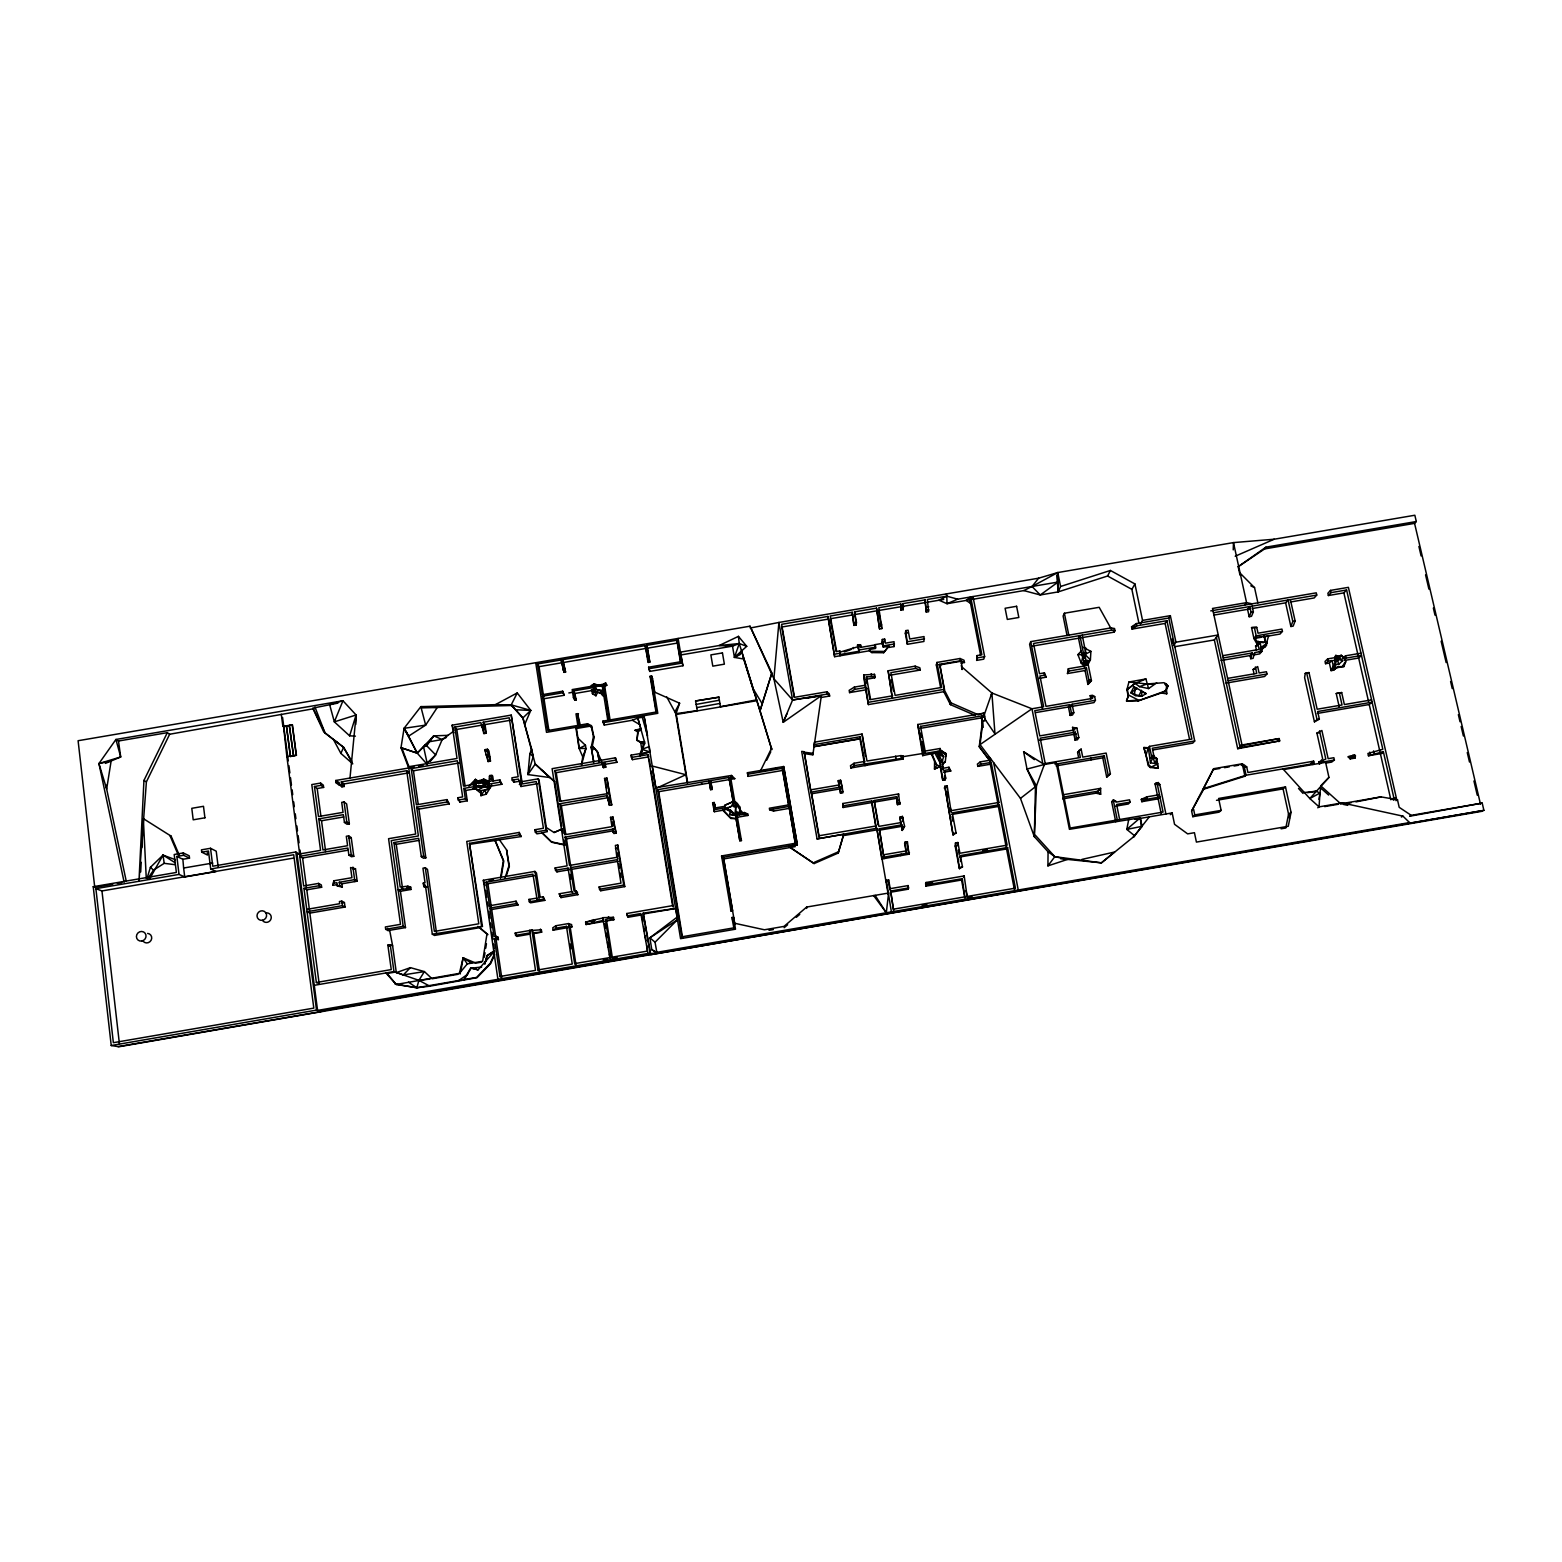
<?xml version="1.0" encoding="UTF-8"?>
<svg xmlns="http://www.w3.org/2000/svg" width="1562" height="1562" viewBox="0 0 1562 1562"><rect width="100%" height="100%" fill="white"/><g stroke="black" fill="none" stroke-linecap="round" stroke-linejoin="round"><path stroke-width="1.5" d="M814.075 744.625L814.075 746.734L859.901 738.885L860.154 736.737L814.075 744.625L814.446 742.184L862.068 734.042L866.988 761.045L900.903 755.598L902.895 755.891L903.129 759.015L850.88 767.977L850.47 765.692L854.043 763.252L864.645 761.436L860.154 736.737M814.114 863.571L788.771 846.506L814.114 863.571L838.228 853.047L843.714 834.342L817.063 838.911L801.677 751.381L804.137 751.693L810.893 791.524L804.137 751.693M1048.063 851.778L1054.799 856.679L1067.568 859.412L1047.926 865.875L1048.063 851.778L1034.317 836.646L1020.474 798.377L980.057 744.586L982.947 721.175L985.466 720.316L984.08 713.131L917.753 724.495L922.712 755.657L937.864 752.357L938.235 751.205L923.22 753.763L922.712 755.657M817.063 838.911L876.79 828.25L881.788 858.866M931.44 754.173L934.584 761.377L934.486 769.051L940.5 766.278L938.059 751.752L934.759 752.884L939.68 761.963L942.023 761.573L943.682 756.73L940.168 751.791L943.682 756.73L934.759 752.884M112.835 884.17L94.735 887.275L78.1 740.72L750.014 626.186L773.893 678.748L792.598 699.991L821.358 695.656L821.339 697.453L829.656 696.027L829.246 693.762L826.923 691.79L794.531 697.316L781.625 624.312L827.919 616.424L834.635 656.704L869.351 650.788L871.908 652.604L883.643 652.721L888.798 646.199L883.311 647.137L882.608 643.349L874.896 644.657L874.74 645.965M1084.184 662.347L1084.126 665.822L1081.334 663.342L1077.897 654.615L1081.138 651.159L1084.184 662.347L1081.334 663.342L1083.481 653.267L1079.889 635.558L1078.522 638.233L1082.095 655.845M1020.474 798.377L1036.446 785.94L1027.015 769.051L1044.353 764.501L1023.618 751.712L1027.015 769.051L1035.45 787.599L1034.317 836.646L1036.446 785.94L1044.353 764.501L1056.146 762.49L1069.423 829.324L1140.299 817.766L1142.056 826.337L1133.29 837.31L1149.32 816.848M834.635 656.704L827.919 616.424M1038.789 678.455L1046.247 677.166L1044.353 675.233L1044.412 672.871L1039.491 673.71L1033.497 643.485L1111.617 630.15L1114.917 630.814L1114.155 632.141L1032.365 646.121M1233.238 549.883L1233.472 542.6L1274.201 539.222L1414.84 515.245L1416.304 521.532L1414.567 523.368L1264.615 548.926L1238.178 566.713L1239.994 575.031M355.785 724.397L356.097 714.986L342.957 700.772L115.92 739.47L98.933 763.564L124.14 882.237M735.643 811.361L738.279 812.455L735.37 814.7L726.506 809.233L730.45 810.092L729.727 814.505L735.37 814.7L735.78 807.359L730.586 777.193L734.784 778.657L731.524 775.455L655.728 787.717M739.783 806.5L739.509 814.661C744.156 804.508 725.608 793.262 742.731 812.748M169.653 734.238L167.31 732.676L143.938 780.453L138.979 881.144L146.398 781.84L169.653 734.238L313.415 708.757L325.072 733.066L337.255 742.516M140.697 871.967L141.185 862.263M141.888 847.717L143.333 818.625L171.137 836.178L179.318 855.254M839.77 652.233L858.163 646.648L859.002 651.276L840.18 654.498L839.829 650.944L836.666 651.491L830.242 616.014L852.227 612.284L853.926 625.386L856.23 624.995L856.445 622.281L854.531 611.874L876.516 608.126L879.543 628.978L881.847 628.588L878.82 607.735L900.786 603.986L900.962 610.098L903.266 609.707L903.109 603.596L925.075 599.867L926.286 612.109L928.589 611.718L927.379 599.457L946.806 596.157L957.623 599.183L1058.099 582.04L1057.767 572.551L1233.472 542.6L1246.574 602.639L1244.66 605.08M840.102 655.786L839.829 650.944M1082.72 647.098L1090.901 651.374L1090.393 659.847L1087.64 665.119M1331.097 670.645L1333.265 665.9L1332.054 660.492L1329.379 663.049L1331.097 670.645L1333.401 670.254L1333.597 666.994M473.325 784.475L476.117 780.941L483.712 780.453L483.634 779.008L481.584 780.805L483.634 779.008L489.511 781.547M1304.368 792.52L1316.161 791.231L1319.929 793.086L1319.07 806.871L1317.762 807.788M883.702 856.132L879.308 828.719L901.879 824.834L902.192 830.418L904.574 826.259L902.387 816.379L899.829 817.59L901.02 824.092L900.024 816.789M480.94 786.428L487.481 787.697L488.301 782.093L486.348 783.148L486.465 782.093C477.933 780.18 464.168 783.851 487.305 782.894L481.33 781.722M838.247 780.629L839.321 786.643L838.247 780.629L840.59 780.219L842.211 786.799L842.855 792.832L840.512 793.242L839.868 787.209L840.512 793.242M853.926 625.386L852.227 612.284M856.23 624.995L854.531 611.874M853.223 648.777L853.321 647.469M838.228 853.047L843.714 834.342M878 824.814L874.173 800.525L896.686 796.659L897.447 804.664L899.79 804.254L898.599 793.945L842.797 803.512L843.07 807.495L871.557 802.614L871.83 800.935L843.207 805.836L843.07 807.495M980.545 654.986L969.846 599.808L970.666 596.957L970.549 603.401L966.156 600.433L970.666 596.957L981.873 654.771L977.09 655.571L976.68 660.394L983.748 659.184L984.626 656.626L972.97 596.567L972.15 599.418L1023.832 590.592L1040.253 594.966L1058.235 591.881L1060.578 586.492L1057.767 572.551L1038.632 578.194L778.911 622.457L773.893 678.748L783.226 722.327L821.358 695.656L812.884 754.7M858.28 645.34L858.046 647.957L857.518 645.067L859.822 644.676L860.408 646.902L860.603 644.95L858.28 645.34L858.885 652.565M495.388 704.657L517.237 692.923L530.768 710.398L522.899 717.915L531.646 749.116L529.85 753.704L527.917 774.576L549.961 777.564L535.239 764.072L522.899 717.915L511.243 704.872L495.388 704.657L420.842 706.649L404.07 728.322L401.004 747.69L408.717 767.996L335.791 780.473L336.103 782.777L338.72 784.846L338.407 782.562L335.791 780.473M1161.269 693.001L1166.716 693.84L1166.287 683.902L1163.924 682.692L1146.957 683.98L1128.936 682.008L1126.885 689.779L1128.174 696.008L1126.514 700.967L1137.897 700.947L1161.269 693.001L1165.642 690.873L1168.005 685.991L1166.287 683.902M491.757 785.198L488.847 789.2L480.745 790.587L473.384 788.341L480.745 790.587L480.94 795.663L486.309 794.14L491.757 785.198L487.481 787.697L483.771 784.495L482.365 786.135L478.714 785.432L474.926 787.307L473.969 784.3L463.484 786.096L454.835 727.072L480.862 722.62L483.966 733.593L486.29 733.203L485.021 724.612L483.205 722.23L509.232 717.778L518.154 776.744L511.887 777.817L512.238 780.121L513.898 782.211L520.126 781.137M349.986 778.052L356.097 714.986L334.346 721.859L329.602 704.521L342.957 700.772L334.346 721.859L349.615 735.819L355.414 736.151M867.008 683.805L866.168 679.294L874.74 677.83L874.486 674.335L863.708 674.96L864.938 685.562M942.218 764.638L945.283 761.709L946.221 753.685L939.777 749.662L940.578 753.919L940.129 748.491L925.134 751.068L924.606 752.982L922.517 741.813M865.309 687.592L865.582 685.171L854.336 687.104L849.162 690.345L849.572 692.61L865.719 689.857L865.992 687.456L854.746 689.369L849.572 692.61M866.168 679.294L866.441 676.834L874.896 676.6M869.351 650.788L869.507 649.48L875.599 648.445L875.345 644.891L861.033 647.332L860.603 644.95M1482.162 811.264L650.846 954.675L643.212 913.126L675.78 908.44L677.186 917.089L649.89 937.805L651.803 949.716L656.684 952.371L886.318 912.755L888.583 893.034L806.675 907.053L784.007 926.403L764.423 929.78L734.491 923.22L734.941 924.528L723.401 857.245L797.323 844.515L783.694 766.512L747.437 772.721L748.061 776.373L782.562 770.457L782.386 768.309L747.69 774.264L747.437 772.721M879.543 628.978L876.516 608.126M862.068 734.042L865.485 756.359M998.255 805.855L1014.382 889.539L1015.437 888.134L1007.588 847.463L960.357 855.605L962.485 866.91L959.419 868.687L955.163 846.057L955.514 842.914L957.877 842.523L959.908 853.262L1007.139 845.14L999.348 804.762L952.293 812.865L956.081 833.034L953.074 834.967L944.834 786.252L947.177 785.842L951.18 812.162L950.34 807.71M871.908 652.604L869.507 649.48M957.877 842.523L957.506 845.647L955.163 846.057M875.345 644.891L875.189 646.199L874.896 644.657M940.597 687.573L936.321 664.963L936.946 662.444L960.044 658.5L964.027 660.238L964.476 662.483L960.474 660.765L939.699 664.299L944.463 689.291L943.78 691.693L868.413 704.579L863.708 674.96M874.486 674.335L874.74 677.83M982.342 722.757L979.257 746.519L989.566 760.225L998.04 804.118L998.899 802.438L991.187 762.393L980.702 764.189L977.851 766.395L977.402 764.091L980.253 761.885L990.738 760.089L990.406 758.351L989.488 760.421L979.179 746.714L980.057 744.586L1031.974 708.777L1043.65 706.766L1030.725 641.631L1111.148 627.885L1114.448 628.568L1114.917 630.814M636.945 740.388L637.784 731.543L640.889 728.634L635.031 730.294L638.018 732.129L636.945 740.388L644.247 744.43L640.166 755.969M864.645 761.436L864.391 763.291L859.92 738.689L814.075 746.558M864.821 765.595L867.144 765.185M1086.644 665.236L1084.965 654.4L1085.844 647.937M882.608 643.349L882.432 644.657L882.315 639.444L884.639 639.053L885.4 643.173L894.069 641.689L894.069 646.57L888.602 647.488M883.311 647.137L882.315 639.444M884.639 639.053L884.268 641.689L881.964 642.099M1314.423 721.839L1317.02 719.574L1306.672 672.949L1305.227 673.417L1304.621 677.693L1314.423 721.839L1319.363 719.164L1317.664 711.53L1372.1 702.178L1369.23 704.521L1317.41 713.424M883.643 652.721L888.798 646.199M1318.992 799.373L1320.964 786.037L1340.782 803.825L1381.023 796.893L1397.482 799.724L1399.201 807.32L1411.228 815.344L1482.201 803.102L1483.9 810.366L119.005 1046.755L111.234 1045.525L93.232 886.708L176.369 872.455L174.202 854.512L183.301 852.95L189.236 855.82L189.51 858.143L182.871 859.276L176.857 856.445L179.025 874.408L184.726 876.946L216.083 871.557L210.694 868.98L208.468 851.017L201.752 852.169L201.459 849.845L210.538 848.283L216.22 851.192L218.172 866.754M937.786 758.253L938.235 751.205M888.134 670.781L892.351 698.155L888.134 670.781L915.156 666.154L919.862 667.775L920.291 670.039L890.477 675.135M470.416 844.222L521.2 836.549L519.58 834.752L469.459 843.343L482.443 926.383L478.753 927.027L486.973 934.017L482.638 961.255L467.311 963.891L459.384 973.38L396.182 984.47L385.931 972.95M484.298 957.272L485.001 952.742M485.723 948.212L486.446 943.702M900.962 610.098L900.786 603.986M500.484 878.254L503.354 860.701L494.822 840.044M501.285 876.438L503.784 861.111L495.252 840.473M903.266 609.707L903.109 603.596M460.77 971.603L463.133 957.818L475.922 963.129L481.662 962.133M905.316 633.313L905.784 630.618L908.108 630.228L909.748 639.014L924.06 636.574L923.923 641.474L907.385 644.286L905.316 633.313L907.62 632.903M1344.667 662.425L1343.945 666.525L1336.642 667.775L1333.401 670.254L1335.588 665.51L1334.378 660.101L1338.243 659.437L1337.736 657.153L1327.661 658.891L1325.025 661.448L1325.533 663.694L1329.379 663.049M1333.401 670.254L1337.794 666.701L1343.945 666.525L1345.936 660.804L1341.172 655.22L1334.963 657.992L1335.822 655.376L1338.302 656.626L1335.822 655.376M1259.245 651.823L1266.548 645.321L1266.626 641.923L1257.234 642.06L1254.735 637.569L1268.578 636.007L1266.138 644.364M907.385 644.286L905.784 630.618M871.83 800.935L876.067 827.469L871.557 802.614M888.583 893.034L888.192 894.401L876.79 828.25M1086.469 668.028L1085.063 670.528L1067.471 673.534L1068.779 671.055L1086.469 668.028L1088.831 679.607L1087.894 684.41L1091.447 680.642L1087.328 660.433L1085.004 660.824L1083.618 663.362L1084.614 668.263M1128.799 819.113L1126.788 829.402L1134.734 835.865L1101.425 862.849L1060.657 858.729M1213.674 768.699L1203.15 789.376L1244.934 776.216L1242.278 763.779L1213.674 768.699L1191.611 811.029L1192.802 816.692L1219.024 812.181L1221.133 810.385L1218.614 798.475L1285.506 786.955L1291.052 812.357L1288.259 826.278L1196.414 842.094L1194.442 832.702L1187.647 833.874L1174.546 824.306L1172.164 812.904L1134.813 819.347M926.286 612.109L925.075 599.867M1139.303 695.129L1141.471 690.287L1141.9 696.183L1136.082 694.914L1134.402 693.84L1135.301 689.389L1133.992 686.675L1130.849 692.786L1135.496 695.773L1141.9 696.183L1146.098 693.606L1133.992 686.675M1084.555 658.246L1085.551 653.346L1083.071 654.029L1083.247 657.739L1084.555 658.246L1085.551 653.346L1083.247 657.739M593.716 762.725L591.237 747.144L593.482 736.424L591.139 726.018L576.456 728.517L575.792 727.345L579.111 748.413L582.743 756.848L581.513 764.814L585.965 748.471L585.457 745.308L577.979 738.201L576.456 728.517M591.549 747.71L591.998 745.582L597.27 751.498L602.014 762.51M597.27 751.498L599.535 762.334L597.563 752.064L592.291 746.148L594.087 737.576L591.51 725.686L587.527 723.772L579.365 725.158L577.549 713.58L580.303 725.237M631.478 757.433L647.918 754.622L648.835 756.848L632.473 759.64L631.478 757.433L631.107 755.129L649.89 751.908L641.845 749.35L649.284 746.577L649.89 751.908L639.698 754.856L644.481 741.696L639.951 741.794L644.013 743.844L644.481 741.696M903.129 759.015L902.895 755.891M898.209 795.644L898.599 793.945M884.092 858.612L879.308 828.719M473.384 788.341L478.714 785.432L477.835 786.857L480.51 788.361L481.096 785.881L484.142 787.053L482.56 782.191L475.024 783.05L473.755 785.139L476.019 784.749L475.024 783.05L473.755 785.139L475.492 782.718L479.378 782.054M471.587 963.149L463.133 957.818L459.384 973.38L460.36 973.887M750.014 626.186L771.862 673.027L760.05 710.71L771.823 749.682L741.891 652.233L734.433 657.387L732.5 646.141L719.145 645.536L680.407 652.135L682.945 665.744L649.772 671.406L648.62 667.208L680.427 661.78L676.815 640.225L646.629 645.36L649.831 662.171L648.289 662.425L645.067 645.633L562.691 659.672L565.581 672.109L564.038 672.363L561.129 659.945L537.523 663.967L542.268 694.699L543.752 697.238L539.027 666.662L537.523 663.967M897.447 804.664L896.686 796.659M982.264 722.952L982.186 715.826L920.506 726.389L919.998 728.4L981.405 717.895L983.24 727.384M984.08 713.131L978.085 714.693L951.024 702.88L944.288 689.877L939.699 664.299M940.344 666.603L940.832 664.709M902.953 821.436L902.387 816.379M886.259 880.304L885.927 881.632L888.27 881.222L889.871 889.949L890.223 888.661L888.641 879.894L886.259 880.304L891.59 913.145M1148.343 747.729L1146 755.071L1148.168 765.614L1150.296 767.489L1158.086 768.211L1156.876 758.644L1152.346 755.344L1154.982 763.428L1150.452 762.881L1148.343 747.729L1143.814 747.515L1146 755.071M902.387 827.587L904.574 826.259L902.192 830.418L901.879 824.834M922.224 753.567L902.699 756.73M888.231 881.339L888.641 879.894M458.017 974.297L432.088 978.769L424.395 971.584L418.909 980.35L416.82 987.75L396.182 984.47L387.122 973.477L395.147 972.091L418.909 980.35L429.804 986.169L461.708 980.448M531.646 749.116L533.189 756.516L527.917 774.576L535.239 764.072L554.686 781.742L561.539 826.142M900.708 855.605L901.118 854.18M890.652 891.023L893.562 910.275L890.652 891.023L908.576 887.938L908.127 885.576L890.223 888.661M907.424 841.742L905.062 842.152L906.214 852.266L904.632 843.656L905.062 842.152L907.424 841.742L908.986 854.18L881.749 859.002M1164.998 691.732L1168.005 685.991L1164.861 684.371M147.043 878.391L150.401 867.32L163.034 855.097L175.471 859.725M951.024 702.88L950.477 704.657L975.371 715.494M939.543 664.924L961.45 661.175L962.114 669.532L961.294 665.236M349.615 735.819L356.097 714.986M491.522 776.548L491.952 775.201L489.609 775.611L489.511 779.184L491.874 778.774L491.522 776.548L489.179 776.939M939.543 750.404L940.129 748.491M505.092 877.922L508.939 865.797L506.596 850.099L509.368 866.207L506.166 876.282M939.68 761.963L942.394 760.44L943.233 769.949L942.55 766.415M945.283 761.709L942.472 763.916L942.394 760.44M976.68 660.394L977.09 655.571M943.663 772.253L950.789 771.023L949.403 769.558L944.268 770.437L945.732 778.13L945.108 779.926L942.765 780.317L940.051 760.85M908.127 885.576L908.108 889.208L890.301 892.292M981.99 716.372L983.474 717.036L991.89 692.981L962.7 667.638M908.108 889.208L908.576 887.938M947.177 785.842L946.552 787.599L944.209 787.99M934.584 761.377L936.77 765.126L934.486 769.051L940.5 766.278L936.77 765.126L932.455 755.227L933.217 753.157M605.568 682.789L604.377 685.952L606.837 685.21L605.568 682.789L602.912 685.23L604.767 686.811L610.098 720.062M1290.368 599.593L1295.113 620.993L1293.18 626.128L1290.876 626.518L1292.809 621.403L1288.045 599.984L1285.624 602.834L1252.255 608.536M582.743 756.848L585.965 748.471L579.111 748.413L577.979 738.201M981.327 718.09L982.186 715.826M991.187 694.797L991.89 692.981L1031.974 708.777L1042.869 763.955M1154.982 763.428L1156.876 758.644L1153.244 756.711L1150.413 757.687L1156.876 758.644L1153.225 757.179M925.934 886.142L926.461 884.853L962.27 878.684L961.548 880.011L925.934 886.142L926.032 882.491L964.184 875.931L967.288 897.545L972.013 896.744M750.229 628.022L778.911 622.457L792.598 699.991L783.226 722.327L786.994 713.619M1249.19 616.736L1251.045 612.284L1249.795 606.525L1247.569 609.336L1249.19 616.736L1251.494 616.326L1253.368 611.894L1252.119 606.134M1030.725 641.631L1029.612 644.266L1042.459 709.089M454.093 732.793L453.097 731.621L442.183 739.548L435.661 754.915L430.214 761.475M476.019 784.749L474.926 787.307L473.969 784.3L476.019 784.749L474.282 784.651M524.559 724.827L530.768 710.398L511.243 704.872L517.237 692.923M953.074 834.967L944.834 786.252M1256.453 650.026L1255.575 646.024L1260.163 642.997L1261.998 651.295L1254.637 652.565L1253.075 658.344L1250.752 658.734L1252.314 652.955L1223.261 657.934M473.052 784.788L475.414 779.399L478.577 781.332L476.43 781.293L475.414 779.399L468.873 786.155M395.01 983.982L416.82 987.75L476.547 977.441L490.292 963.207L494.236 954.304M494.139 950.848L487.09 955.593L484.845 963.891L487.09 955.593L494.588 951.141L478.05 969.865L470.689 967.932L463.797 979.979L477.015 977.695L490.741 963.481L494.685 954.577M989.898 761.944L990.738 760.089M1352.731 755.286L1350.173 758.898L1348.182 756.867L1354.293 755.012L1355.426 755.832L1348.182 756.867M352.368 763.506L340.867 753.392L343.601 747.319L323.744 731.895L312.732 708.133L337.958 703.095M991.187 762.393L990.347 764.248L977.851 766.395M1150.452 762.881L1153.244 756.711M149.347 879.367L163.034 855.097L174.983 862.654M1110.699 627.963L1099.179 607.306L1064.386 613.241L1063.117 616.014L1067.061 635.617M593.677 761.202L591.237 747.144L592.291 746.148M760.362 771.159L771.648 748.081M766.708 760.128L770.788 751.771M960.493 861.541L960.357 855.605M341.883 883.799L342.332 887.099L339.696 885.595L339.247 882.276L341.883 883.799L357.171 881.183L355.472 868.745L350.552 867.535L351.938 877.688L333.838 880.792L333.057 885.322L337.372 884.58M333.057 885.322L333.838 880.792M1056.693 575.109L1058.235 591.881L1107.595 576.007L1110.387 570.462L1134.93 583.934L1142.544 620.407L1140.358 623.941M959.419 868.687L955.514 842.914M1191.611 811.029L1204.165 788.419L1246.066 775.221L1314.189 763.506L1313.681 761.182L1247.921 772.507L1246.71 766.883L1243.489 764.404L1241.165 764.814L1244.367 767.293L1246.066 775.221L1244.934 776.216M1085.004 660.824L1086.02 665.744L1068.33 668.77L1067.471 673.534M999.348 804.762L998.469 806.441L951.629 814.485M963.461 877.258L964.184 875.931M654.283 691.966L679.607 703.212L675.292 711.179L687.339 783.031M1087.328 660.433L1086.508 661.937L1090.393 659.847L1084.965 654.4L1085.805 652.877L1082.212 635.168M1138.932 623.238L1131.884 589.362L1134.93 583.934M1073.484 732.07L1072.547 727.365L1074.832 729.864L1039.745 735.897L1034.766 710.651L1069.775 704.657L1068.447 706.981L1070.146 715.435L1072.469 715.045L1073.816 712.76L1072.098 704.267L1095.431 700.264L1094.689 696.574L1092.482 695.266L1090.178 695.656L1090.862 699.054M1114.448 628.568L1114.155 632.141M463.797 979.979L471.177 968.206L481.682 967.015M1070.771 706.59L1072.098 704.267M1070.146 715.435L1071.473 713.151L1069.775 704.657M1044.021 765.575L1045.212 763.545L1040.214 738.182L1075.3 732.168L1076.472 738.025L1075.105 740.173L1077.448 739.783L1078.815 737.615L1076.901 728.087L1072.547 727.365M1260.417 647.898L1266.899 643.251M474.379 785.823L475.024 783.05M1055.053 764.228L1056.146 762.49M1075.3 732.168L1073.934 734.355L1075.105 740.173M1095.431 700.264L1093.986 702.607L1035.957 712.545M1104.275 755.793L1057.396 763.838L1056.146 765.868L1102.772 757.863L1104.275 755.793L1108.219 775.162L1106.697 777.134L1102.772 757.863M1007.588 847.463L1006.67 848.947L959.654 857.03M426.992 762.529L423.556 746.753L425.508 744.508L435.661 754.915L426.426 763.681L427.48 764.775L417.269 753.177L401.004 747.69L417.269 753.177L423.556 746.753L426.172 746.089L433.748 735.858L448.294 735.331M1078.522 757.199L1077.585 752.474L1081.119 749.096L1082.72 757.101L1106.15 753.079L1110.406 773.971L1106.697 777.134M1081.119 749.096L1077.585 752.474M1189.443 738.885L1165.115 623.433L1166.931 620.68L1136.882 625.815L1132.04 629.076L1131.571 626.831L1136.414 623.57L1168.766 618.044L1170.348 615.662L1142.544 620.407M488.847 789.2L484.806 789.903L480.94 795.663L480.745 790.587M1148.578 688.588L1139.518 686.636L1135.047 683.434L1126.885 689.779L1135.047 683.434L1145.903 678.962L1148.578 688.588L1156.661 682.867M147.57 878.859L153.564 870.112L164.205 863.337L174.749 864.645M1128.174 696.008L1127.452 688.92M1136.472 689.076L1137.058 688.217L1130.849 692.786L1134.402 693.84M1173.55 645.594L1175.952 642.197L1218.204 634.973L1214.357 639.932L1174.819 646.688M1137.897 700.947L1165.642 690.873M1238.178 566.713L1265.923 547.169L1416.304 521.532M592.037 750.814L594.126 747.964L591.237 747.144M426.172 746.089L433.748 735.858L442.183 739.548L446.459 737.401M1264.615 548.926L1265.923 547.169M1047.926 865.875L1054.799 856.679L1101.425 862.849L1114.565 852.032L1081.88 859.412M1017.194 891.472L1018.268 890.086L993.666 762.686M1095.997 793.164L1100.624 788.322L1100.663 794.257L1095.997 793.164L1062.687 798.885L1063.995 797.01L1097.461 791.27L1100.663 794.257M592.447 693.743L591.529 689.701L597.641 692.278L595.923 695.793L592.447 693.743L594.575 690.99L601.175 693.606L602.815 695.793L604.553 695.5L600.98 693.177L604.143 693.645L605.295 700.03M1099.14 790.235L1100.624 788.322L1063.527 794.687M1038.632 578.194L1032.033 586.492L1023.832 590.592M1166.931 620.68L1191.904 739.08L1149.476 746.363L1147.738 748.491L1143.814 747.515L1148.792 764.892L1150.921 766.766L1158.086 768.211L1156.7 761.592M1115.932 801.169L1113.257 800.017L1117.299 819.952L1115.717 821.69L1111.695 801.872L1113.257 800.017L1116.127 802.126L1129.56 799.822L1130.048 802.146L1128.408 803.981L1115.014 806.285M1149.788 758.429L1153.888 755.949L1152.287 748.257L1194.715 740.974L1168.766 618.044M1152.756 757.277L1153.888 755.949M1253.935 638.526L1256.199 635.851L1282.441 631.36L1281.933 629.095L1258.035 633.196L1256.746 627.358L1251.553 627.592L1253.935 638.526L1257.879 645.633L1255.575 646.024M1150.296 767.489L1157.95 763.779M1263.443 636.886L1264.263 635.929L1265.786 642.88L1266.626 641.923M1260.163 642.997L1259.519 643.759L1258.054 641.123M1284.101 769.48L1325.611 762.334L1328.95 777.427L1309.815 798.533L1319.07 806.871L1342.148 802.907L1402.949 816.145L1409.568 822.588L1408.006 823.467L1483.9 810.366M1221.152 660.492L1250.069 655.552L1252.314 652.955M483.947 784.69L488.594 784.964L487.774 782.777L482.521 786.311L484.142 787.053L480.51 788.361M1342.578 665.881L1345.663 662.347M1261.998 651.295L1259.694 653.892L1254.208 654.829M1282.441 631.36L1280.039 634.055L1265.161 636.593M1210.745 610.879L1316.258 592.838L1316.746 595.083L1314.189 597.953L1290.31 602.034M1254.013 673.749L1253.095 669.473L1257.683 666.564L1259.089 672.988L1266.45 671.738L1266.958 674.003L1264.634 676.483L1226.014 683.102M1393.382 800.213L1396.428 798.358L1348.397 587.351L1330.512 590.397L1327.876 593.287L1328.383 595.532L1343.886 592.877L1346.6 589.987L1382.819 749.291L1367.921 753.47L1368.449 755.754L1382.721 753.294M1161.249 813.861L1155.06 783.909L1158.282 782.562L1159.785 784.475L1165.916 813.997M1194.715 740.974L1192.763 743.121L1152.873 749.975M1328.383 595.532L1331.019 592.642L1346.6 589.987M1158.282 782.562L1155.06 783.909M1334.163 663.948L1338.614 664.475L1342.695 660.648L1339.61 657.563L1335.979 661.897L1333.987 660.472L1338.243 659.437L1335.979 661.897L1334.378 660.101M1321.237 785.276L1328.95 777.427M404.07 728.322L408.58 736.151L425.665 725.119L420.842 706.649L437.282 707.469L425.665 725.119L404.07 728.322L417.269 753.177L433.748 735.858M738.279 812.455L735.526 815.344L729.727 814.505M403.289 974.922L410.415 967.639L424.395 971.584L403.289 974.922L393.975 971.564L314.274 985.31M746.734 646.317L739.256 643.544L719.145 645.536L738.435 636.359L746.734 646.317L734.433 657.387L743.824 659.047M731.641 805.484L733.496 803.629L731.797 806.129L726.35 808.647L731.797 806.129M643.212 913.126L650.183 953.835L656.899 952.664L655.044 942.218L677.478 919.725L677.186 917.089M1325.533 663.694L1328.169 661.156L1332.054 660.492M1214.357 639.932L1237.709 748.706L1242.259 746.187L1212.502 608.458L1246.574 602.639L1252.06 603.811M1170.309 814.7L1172.164 812.904M1237.709 748.706L1279.708 740.876L1279.219 738.572L1240.326 745.25L1240.814 747.554L1242.259 746.187M1335.842 656.02L1336.369 656.958L1337.521 655.845M1337.736 657.153L1336.193 658.637L1339.61 657.563L1337.267 657.602L1338.614 664.475M1338.243 659.437L1342.695 660.648M1203.15 789.376L1204.165 788.419M1360.971 653.189L1345.487 655.825L1342.754 658.403L1344.628 658.09L1341.387 656.099L1336.369 656.958M1345.038 660.355L1358.667 658.032L1361.478 655.454L1345.995 658.11L1344.433 659.574L1345.936 660.804M1336.642 667.775L1337.794 666.701M591.529 689.701L594.907 689.135L601.116 690.97L601.409 692.845L603.264 690.404L602.053 684.488L607.794 720.297L602.893 721.136L604.279 725.061L632.356 720.258L637.784 718.032L641.26 729.942L637.784 731.543M1241.165 764.814L1242.278 763.779M1241.829 745.621L1279.219 738.572M1192.802 816.692L1194.774 814.915L1221.133 810.385M1335.119 658.012L1336.955 656.411M784.183 927.691L787.638 924.743M796.308 917.324L799.764 914.375M1322.643 758.82L1316.922 733.086L1321.882 730.489L1328.149 758.702L1333.87 757.707L1334.397 760.03L1331.703 762.08L1326.138 763.037M1111.695 801.872L1113.784 800.154M1311.084 763.232L1313.681 761.182M1312.881 764.521L1314.189 763.506M1216.505 800.33L1283.066 788.888L1285.506 786.955M1334.397 760.03L1321.999 762.158L1319.363 764.208L1318.855 761.905L1325.806 759.093L1319.539 730.899M603.225 687.085L606.837 685.21M732.48 919.706L733.496 917.265L731.914 917.538L734.081 929.175L733.652 927.887L681.891 936.809L657.836 789.669L708.953 780.902L709.519 782.992M1291.052 812.357L1288.552 814.134L1285.799 827.997L1281.094 828.797M1368.449 755.754L1383.346 751.615L1393.87 797.909L1396.428 798.358M1383.346 751.615L1380.398 753.704L1390.863 799.783M457.529 981.385L467.741 974.219M850.88 767.977L854.453 765.556L903.324 758.175M904.632 843.656L906.78 842.191L908.986 854.18M1340.782 803.825L1342.148 802.907M571.946 926.93L568.841 925.934L571.946 926.93L571.575 924.567L568.47 923.572L555.877 925.739L552.772 927.808L553.124 930.171L567.826 927.633L566.459 926.344L556.248 928.101L553.124 930.171M677.478 919.725L649.89 937.805L655.044 942.218M1381.023 796.893L1355.933 801.892M1392.367 798.846L1393.87 797.909M1395.959 800.662L1397.482 799.724M1401.407 817.043L1402.949 816.145M1411.228 815.344L1409.666 816.243L1482.201 803.102M1108.219 775.162L1110.406 773.971M1057.767 572.551L1032.033 586.492L1040.253 594.966L1058.099 582.04L1058.235 591.881M1319.929 793.086L1309.815 798.533L1282.929 768.875M946.377 593.911L946.806 596.157L938.977 600.218L947.021 603.693L969.846 599.808M1084.965 654.4L1090.901 651.374M1260.475 648.933L1265.532 646.453L1262.135 647.41M740.212 654.576L734.433 657.387L739.256 643.544L738.435 636.359M579.111 748.413L585.457 745.308M1141.783 801.677L1147.289 799.178L1159.961 796.991L1158.145 798.865L1141.783 801.677L1141.295 799.373L1146.801 796.854L1159.473 794.687M554.08 832.526L562.261 828.934L554.08 832.526L546.309 827.509L539.007 779.887L538.265 778.833L521.317 781.742L511.223 715.103L452.16 725.178L457.022 758.449L408.541 766.747L418.382 835.963L391.242 840.61L403.211 926.286L405.495 927.594L400.419 891.297L398.115 889.793L408.151 888.544L411.021 889.461L410.708 887.138L407.819 886.201L400.165 887.04L393.936 842.543L418.714 838.306L421.31 856.601L423.478 858.26L425.84 857.85L418.889 809.096L416.703 807.163L447.298 801.931L449.309 803.883L418.889 809.096M733.222 801.579L724.846 805.25L733.222 801.579L729.005 777.466L710.515 780.629L712.213 789.435L710.651 789.708L709.773 785.823L711.335 785.549M1235.191 556.228L1274.201 539.222M814.134 862.419L838.325 851.837M1335.08 656.333L1336.681 655.649M957.623 599.183L947.021 603.693L946.806 596.157M592.135 920.311L602.991 918.007L603.362 920.369L585.984 924.509L585.613 922.146L592.135 920.311L592.506 922.673M605.431 919.627L606.603 920.955L613.866 919.706L613.495 917.343L605.431 919.627L611.347 957.291L612.48 958.424L617.185 957.604M604.767 686.811L603.615 684.234L594.771 685.698L593.306 687.846L599.378 685.601L602.834 686.226M105.396 763.388L120.704 756.965L118.478 741.013L115.92 739.47L120.704 756.965L98.933 763.564L106.665 789.025L111.136 760.987L98.933 763.564M1139.518 686.636L1146.957 683.98L1153.947 683.785M410.415 967.639L396.318 972.618L392.628 945.889L390.246 944.698L387.864 945.108L391.261 969.592L316.364 982.498L303.965 888.329L318.882 885.771L321.635 887.275L321.323 884.932L318.57 883.409L303.653 885.986L299.748 856.308L347.916 848.049L348.853 855.058L351.43 856.737L353.793 856.327L351.235 837.642L348.677 835.865L346.315 836.275L347.584 845.706L322.943 849.943L318.785 818.878L343.367 814.661L344.421 822.413L347.018 824.267L349.361 823.877L346.647 803.922L344.07 801.97L341.707 802.36L343.054 812.357L318.472 816.555L314.45 786.487L320.913 785.374L323.627 787.424L317.203 788.537L314.45 786.487M844.202 651.94L850.958 649.558M1060.578 586.492L1110.387 570.462M1307.531 673.027L1308.995 672.558L1317.157 709.226L1342.031 704.97L1339.337 692.942L1341.68 692.552L1344.374 704.56L1371.592 699.893M601.116 690.97L603.264 690.404L597.035 689.701L594.263 686.753L602.444 685.367M477.835 786.857L481.096 785.881M488.262 782.66L486.348 783.148L488.847 783.343L488.301 782.093M594.263 686.753L601.272 685.152M983.474 717.036L984.509 716.802L983.865 713.697M606.7 793.32L609.336 793.359L559.587 801.404L554.822 770.554L615.818 760.108L616.912 762.315L605.295 764.287L604.435 762.666L602.092 763.057L603.42 767.645L605.763 767.235L605.295 764.287M1339.317 707.293L1336.232 693.528L1341.68 692.552M1128.936 682.008L1145.903 678.962M487.735 750.795L485.06 750.775L488.125 761.553L490.468 761.143L488.965 751.049L487.5 749.213L485.157 749.623L485.391 751.185L487.735 750.795L487.5 749.213M336.103 782.777L338.974 782.289L339.325 784.807L341.941 786.857L344.265 786.467L343.933 783.968L341.336 781.898L406.706 770.71L408.932 772.839L343.933 783.968M892.761 695.793L870.62 699.581L866.441 676.834M868.706 702.256L944.463 689.291M1256.317 638.116L1261.061 637.296M1044.353 675.233L1039.941 675.975L1045.974 706.375L1092.639 698.37L1090.178 695.656M493.416 780.902L492.694 776.099L489.609 775.611M476.117 780.941L490.566 781.176M491.581 778.442L491.991 781.215L499.84 779.868L501.91 784.261L489.785 786.33L487.656 781.957L489.648 781.625L489.238 778.852L491.874 778.774M616.912 762.315L615.448 757.804L552.108 768.66L567.123 865.856L555.154 867.925L555.525 870.268L556.951 871.869L569.427 869.722L568.08 868.121L555.525 870.268M1222.773 655.669L1259.167 649.441L1257.859 643.388M463.816 788.4L474.301 786.604L476.176 788.654L465.749 790.45L463.816 788.4L465.339 798.826L467.272 800.818L459.97 802.067L457.686 797.772L462.645 796.913L457.354 760.753L411.216 768.641L416.371 804.84L446.947 799.607L449.309 803.883M488.008 784.261L500.191 782.191L501.91 784.261M512.238 780.121L518.506 779.048L520.947 786.506L537.777 783.636M554.822 770.554L556.228 772.682L604.67 764.15L605.763 767.235M1252.626 654.439L1254.95 654.048M602.854 766.571L605.197 766.161M519.326 784.456L536.254 781.547L543.4 828.27L534.965 829.715L535.317 832.058L536.859 833.854L542.19 832.937L551.737 842.25L565.034 845.12M318.785 818.878L321.518 820.753L343.757 816.946M458.017 800.095L465.339 798.826M344.421 822.413L346.784 822.002L349.361 823.877M606.993 793.847L604.553 778.442L606.896 778.052L611.757 804.938L609.414 805.328L607.052 795.644L559.938 803.727L564.741 834.733L611.992 826.63L610.508 817.356L612.87 816.946L616.248 833.112L613.905 833.522L612.968 831.98L612.519 829.227L614.881 828.836L616.248 833.112M1092.346 696.964L1094.689 696.574M1253.095 669.473L1255.399 669.083M176.857 856.445L183.574 855.293L189.51 858.143M1227.654 678.377L1256.766 673.398L1255.36 666.954M983.142 720.707L985.466 720.316M1228.162 680.661L1266.958 674.003M1333.265 665.9L1335.588 665.51M1071.473 713.151L1073.816 712.76M1305.227 673.417L1308.995 672.558M348.892 838.052L351.235 837.642M184.726 876.946L183.633 868.023L212.744 863.044M762.705 770.749L767.391 769.949M772.058 769.148L776.724 768.348M559.938 803.727L561.344 805.68L608.204 797.655L609.414 805.328M300.021 850.06L300.665 854.883L295.784 851.993L212.764 866.227L210.538 848.283M117.365 883.389L121.875 882.628M657.836 789.669L658.695 791.7L729.474 779.555M734.784 778.657L731.036 779.301L730.586 777.193M210.694 868.98L293.715 854.746L313.806 1008.115L113.362 1042.694L95.887 888.661L179.025 874.408M607.852 800.623L610.215 800.232L611.757 804.938M95.887 888.661L101.96 890.945L293.422 858.104M299.748 856.308L302.598 857.968L348.287 850.138M393.936 842.543L396.26 844.3L418.655 840.454M1074.558 728.497L1076.901 728.087M938.606 753.157L940.949 752.767L938.489 753.489L942.023 761.573M348.853 855.058L351.216 854.648L353.793 856.327M1039.042 740.349L1076.277 733.964M521.2 836.549L519.228 832.429L466.745 841.43L478.792 923.786L434.373 931.421L425.313 867.769L422.951 868.179L425.02 882.764L423.302 883.057L423.634 885.42L424.415 887.177L427.519 886.63M1076.472 738.025L1078.815 737.615M1336.232 693.528L1338.536 693.118M535.317 832.058L546.114 830.203L547.227 831.57L542.19 832.937M723.186 810.19L714.342 811.713L712.623 802.77L714.185 802.497L715.337 808.081M838.95 782.132L841.313 781.722M714.732 804.469L713.17 804.723L712.623 802.77M987.653 757.687L989.039 757.453M421.31 856.601L423.673 856.191L425.84 857.85M810.873 789.806L839.458 784.905M353.129 869.136L355.472 868.745M943.838 768.133L948.974 767.254L950.789 771.023M724.983 807.632L724.651 806.324L715.103 807.964L714.185 802.497M818.976 837.291L811.283 792.11L842.211 786.799M735.78 807.359L735.487 806.07L733.925 806.343L735.624 806.714L735.37 814.7L730.45 810.092M811.303 793.828L839.751 788.947M739.88 840.844L735.233 814.075L744.371 812.513L747.69 813.919L747.944 815.442L744.625 814.056L737.069 815.344L741.442 840.571L739.88 840.844L736.112 818.664L730.86 818.508L722.815 810.248L725.237 809.175L724.651 806.324M617.947 858.983L616.873 857.323L569.505 865.465L565.112 837.076L614.881 828.836M565.112 837.076L566.479 838.853L613.475 830.789L612.519 829.227M840.59 792.09L842.953 791.68M612.968 831.98L615.311 831.57M334.151 883.135L336.884 882.667L337.333 886.005L342.332 887.099M339.247 882.276L354.633 879.621L357.171 881.183M943.389 778.54L945.732 778.13M782.386 768.309L788.771 804.879L769.363 808.218L769.636 809.76L789.044 806.422L795.566 844.983L789.044 806.422M743.668 814.603L747.69 813.919M303.965 888.329L306.796 889.832L321.635 887.275M1045.212 763.545L1080.377 757.511L1078.951 750.385M337.333 886.005L339.696 885.595M747.944 815.442L737.479 817.238L737.069 815.344M769.636 809.76L773.561 811.049L789.181 808.374M1317.02 719.574L1319.363 719.164M616.873 857.323L615.389 845.393L617.751 845.003L624.78 886.611L600.726 890.75L599.535 889.247L599.164 886.904L620.973 883.155L617.244 859.666L570.442 867.711L574.074 891.219L576.222 890.848L577.901 894.675L561.012 897.584L559.235 893.776L571.712 891.629L573.059 893.113M873.88 802.204L896.295 798.358M615.467 848.478L617.83 848.068L617.751 845.003M897.857 802.985L900.2 802.595M406.589 887.841L410.708 887.138M423.634 885.42L425.352 885.127L432.323 934.193L434.451 935.443L479.671 927.672L487.891 934.642L486.973 934.017M1316.922 733.086L1319.246 732.695M345.026 907.053L342.41 905.648L307.05 911.72L309.862 913.106L345.026 907.053L344.421 902.563L341.805 901.137L339.423 901.547L339.715 903.695L306.738 909.377M400.419 891.297L411.021 889.461M1240.814 747.554L1279.708 740.876M342.058 902.973L344.421 902.563M499.684 980.311L497.927 979.315L483.341 880.265L534.926 871.401L536.469 872.982L540.022 896.393M488.906 880.246L493.533 879.445M486.055 882.198L487.891 883.741L491.347 907.171L489.531 905.765L486.055 882.198L532.915 874.154L537.23 900.415L529.323 901.782L528.971 899.419L536.879 898.072L537.23 900.415M739.47 839.087L741.052 838.814L741.442 840.571M487.891 883.741L534.477 875.735M570.442 867.711L571.79 869.312L618.318 861.326M899.829 817.59L902.172 817.18M900.649 818.215L903.012 817.805M951.844 810.541L998.899 802.438M876.38 825.907L819.015 835.768L811.283 792.11M901.45 822.51L878.898 826.376L874.173 800.525M1212.639 769.715L1219.766 768.484M1224.53 767.664L1229.274 766.844M1234.039 766.024L1238.783 765.224M723.401 857.245L732.617 910.783L731.036 911.056L721.566 855.937L795.488 843.246M843.578 835.592L876.458 829.949M878.996 830.262L901.45 826.415M1244.367 767.293L1246.71 766.883M788.771 846.506L797.323 844.515M723.889 858.905L795.273 846.624M1155.939 782.952L1157.442 784.866L1159.785 784.475M1318.855 761.905L1323.151 761.163M489.531 905.765L516.065 901.196L518.057 904.964L491.679 909.514L489.882 908.108L516.417 903.558L518.057 904.964M1350.173 758.898L1354.996 758.078L1355.23 755.442M575.421 892.703L577.53 892.332M536.84 900.044L543.654 899.243L544.826 900.376L530.494 902.836L529.323 901.782M559.606 896.119L576.593 893.21L577.901 894.675M599.535 889.247L623.726 885.088L624.78 886.611M406.706 770.71L415.687 834.049L388.567 838.696L400.497 924.333L385.365 926.949L385.697 929.312L403.211 926.286M1141.295 799.373L1145.981 798.572M1130.048 802.146L1116.596 804.469L1119.661 819.542M385.697 929.312L388.079 930.581L405.495 927.594M953.738 833.425L956.081 833.034M884.053 854.707L906.663 850.821M432.323 934.193L482.443 926.383M882.12 857.46L909.455 852.754M392.628 945.889L389.66 930.308M1307.453 792.715L1316.161 791.231M982.713 850.665L987.418 849.845M496.169 939.973L501.714 977.519L499.957 976.504L494.393 938.742L498.415 939.582L498.063 937.239L494.041 936.38L489.882 908.108M499.957 976.504L535.512 970.373L529.479 930.269L531.861 929.859L533.794 933.49L539.456 971.017L537.914 969.963L531.861 929.859M609.375 954.148L610.117 958.834L602.678 917.675L613.495 917.343M642.919 921.912L641.787 914.902L628.178 917.245L626.752 913.516L672.558 905.648L673.339 907.053L651.159 771.14M515.245 933.002L529.752 930.503L530.123 932.865L515.597 935.365L515.245 933.002L516.963 936.399L529.362 934.252M532.525 930.405L541.331 929.78L541.682 932.143L533.716 933.51M495.837 937.61L498.063 937.239M585.613 922.146L594.907 920.545M494.393 938.742L498.415 939.582M627.143 915.898L640.83 913.536L647.781 952.332M532.876 932.768L541.682 932.143M643.778 913.946L675.78 908.44M585.984 924.509L604.221 921.365M960.122 867.3L962.485 866.91M1324.674 806.597L1338.478 804.215M732.168 909.396L730.586 909.67L731.036 911.056M1346.483 803.512L1351.208 802.712M925.505 883.799L932.612 882.569M733.945 918.612L731.914 917.538M537.914 969.963L572.258 964.047L566.459 926.344M568.47 923.572L574.64 963.637L608.965 957.721M611.347 957.291L646.863 951.18M769.031 930.308L773.346 929.566M893.952 909.084L1015.437 888.134M603.283 960.005L607.833 959.224M922.107 905.335L926.871 904.515M111.234 1045.525L316.539 1010.106L321.284 1011.512L117.97 1046.599M649.636 953.152L317.574 1010.419L297.092 854.375L320.561 850.353L311.775 784.573L320.6 783.07L323.314 785.139L323.627 787.424M1409.568 822.588L886.318 912.755L873.588 895.514M320.366 1011.239L650.534 954.284M539.027 666.662L645.985 648.425L645.067 645.633M646.629 645.36L647.527 648.171L677.557 643.036L680.759 662.112M827.84 619.177L781.781 627.026L794.218 697.335M852.012 615.038L830.144 618.767L836.119 651.705M854.316 614.647L876.184 610.918M900.337 606.817L878.488 610.527L881.847 628.588M902.641 606.407L924.489 602.698M926.793 602.307L943.741 599.418M901.411 607.306L903.734 606.915M118.478 741.013L167.31 732.676M926.461 607.208L928.785 606.817M562.671 669.707L564.214 669.434M854.121 622.672L856.445 622.281M926.657 610.293L928.98 609.902M647.39 659.711L648.933 659.437M681.13 654.908L732.5 646.141L739.256 643.544L760.05 710.71L771.862 673.027M281.277 714.225L282.878 726.31L292.426 724.924L296.429 755.266L290.454 756.516L286.451 726.174L290.454 756.516M289.321 725.451L293.558 755.988L289.321 725.451L292.426 724.924M879.582 624.722L881.905 624.312M282.878 726.31L289.556 725.647M879.406 626.069L881.729 625.679M648.874 668.731L682.243 663.03L682.945 665.744M542.268 694.699L562.691 691.205L564.312 695.266L543.986 698.741L542.502 696.203L562.945 692.727L564.312 695.266M594.673 687.612L593.872 685.894L572.18 689.584L573.43 697.628L574.757 700.147L576.3 699.874L573.976 690.834L594.107 687.397L595.298 689.974M603.615 684.234L609.356 720.043L656.001 712.057L650.104 676.287L651.666 676.034L652.545 678.669L654.79 692.259M597.016 686.245L600.726 685.601L593.736 684.078L591.197 685.523L594.771 685.698L593.736 684.078L600.726 685.601M568.841 692.942L573.488 692.161L574.757 700.147M650.104 676.287L651.003 678.923L652.545 678.669M575.285 693.411L591.939 690.56L594.575 690.99L595.923 695.793M573.43 697.628L574.992 697.355L576.3 699.874M834.752 654.146L840.258 653.209M859.139 649.987L875.755 647.137M883.506 645.828L894.479 643.954M907.854 641.67L924.489 638.819M299.943 856.054L286.881 756.672L296.429 755.266M454.835 727.072L456.787 729.434L482.678 725.022M485.021 724.612L510.891 720.199M481.506 726.935L483.849 726.545L486.29 733.203M482.853 728.693L485.196 728.302M542.502 696.203L547.813 730.547L577.803 725.432L575.987 713.834L578.467 713.697M428.906 741.813L442.183 739.548M483.498 733.008L485.841 732.598M695.578 700.967L718.852 697.199L695.578 700.967L697.277 710.651L676.053 713.639L679.607 703.212M1213.537 612.734L1316.746 595.083M1131.571 626.831L1135.496 626.167M546.817 727.267L548.36 726.994M1132.04 629.076L1165.115 623.433M1213.889 615.096L1249.873 608.946M920.291 670.039L915.586 668.438L890.867 672.656L895.104 695.383L941.691 687.417L936.946 662.444M936.321 664.963L938.625 664.572M977.519 657.836L984.626 656.626M591.139 726.018L591.764 727.189L587.761 725.295L546.505 732.344L535.727 662.718M603.127 722.659L657.797 713.326L651.666 676.034M1251.045 612.284L1253.368 611.894M696.769 707.625L719.926 703.447M644.969 743.688L637.784 718.032L644.442 716.899M960.884 663.089L964.476 662.483M756.516 699.893L720.472 706.688L718.813 696.984M666.759 696.964L676.307 714.459L756.613 700.733M792.598 699.991L827.333 694.055L829.656 696.027M806.988 698.116L821.358 695.656M485.626 754.583L488.867 755.286L490.468 761.143M414.125 767.059L409.654 767.821L408.541 766.747M418.577 766.298L423.029 765.536M1083.481 653.267L1085.805 652.877M486.524 755.696L488.867 755.286M489.765 756.398L487.422 756.809L488.125 761.553M411.216 768.641L413.442 770.788L459.326 762.939M1251.553 627.592L1256.746 627.358M1292.809 621.403L1295.113 620.993M339.325 784.807L341.668 784.397L344.265 786.467M635.031 730.294L641.025 729.356M418.909 980.35L429.882 979.042M429.804 986.169L416.82 987.75L408.443 982.166M538.851 897.271L543.283 896.881L544.826 900.376M479.612 780.356L485.04 780.121M421.935 707.879L511.672 705.497L523.309 718.52M872.065 651.315L883.819 651.413M722.64 809.624L730.704 817.883L736.112 818.664M515.499 709.773L530.768 710.398M1077.897 654.615L1082.661 654.81M487.774 782.777L482.56 782.191M1257.234 642.06L1263.658 642.665M804.157 752.201L812.884 753.314L812.884 754.876L804.176 753.587M597.641 692.278L603.947 693.216M943.995 753.314L946.221 753.685L946.103 755.774L941.183 750.404M541.819 832.487L551.366 841.82L564.702 844.691L563.999 840.18M1343.105 804.332L1347.772 805.348M613.866 919.706L610 918.846L608.438 916.679M939.719 753.138L941.495 753.548L940.714 752.474M478.05 969.865L470.689 967.932M475.492 782.718L476.82 783.148L476.664 782.113M316.364 982.498L319.136 983.494L309.862 913.106M93.232 886.708L94.735 887.275M1088.831 679.607L1091.447 680.642L1087.894 684.41L1085.063 670.528M183.633 868.023L182.871 859.276M1142.252 691.79L1146.098 693.606M1250.791 585.828L1254.559 587.663L1257.918 602.971M201.752 852.169L207.512 855.058L207.238 852.735M387.864 945.108L390.246 946.299M171.137 836.178L169.965 835.592L178.146 854.687M941.183 751.302L946.123 753.938M1107.595 576.007L1131.884 589.362M143.938 780.453L146.398 781.84M1348.865 756.34L1351.56 757.863L1355.445 756.398L1353.981 757.453L1354.996 758.078L1354.293 755.012L1355.426 755.832M651.803 949.716L656.899 952.664M632.356 720.258L639.756 724.592M636.71 739.802L644.013 743.844M1344.628 658.09L1341.172 655.22M477.816 926.383L479.671 927.672M485.587 781.683L487.305 782.894M1023.618 751.712L1034.376 759.64M425.313 867.769L427.48 869.37L436.481 932.69M515.597 935.365L516.963 936.399M351.704 761.045L343.601 747.319L333.448 739.548L340.867 753.392M286.881 756.672L283.601 726.916M476.625 789.825L481.155 793.457M574.64 963.637L575.968 964.711L570.208 927.223M529.85 753.704L533.189 756.516M483.341 880.265L484.962 885.713M325.072 733.066L314.958 707.02M150.401 867.32L153.564 870.112M541.253 769.812L554.686 781.742M1321.452 788.615L1328.637 795.058M528.971 899.419L530.143 900.493M730.606 810.737L735.526 815.344L735.233 814.075M1240.15 573.195L1254.559 587.663M457.686 797.772L459.97 802.067M559.235 893.776L561.012 897.584M1035.313 835.201L1054.799 856.679M1298.51 788.419L1303.079 793.476M555.154 867.925L556.951 871.869M487.656 781.957L488.847 783.343M534.965 829.715L536.508 831.531M452.16 725.178L453.781 730.645M545.568 826.591L547.227 831.57M485.157 749.623L486.622 751.459M599.164 886.904L600.726 890.75M626.752 913.516L628.178 917.245M499.41 839.77L507.025 850.529M463.133 957.818L467.311 963.891M984.743 718.91L994.974 733.906L991.89 692.981M511.223 715.103L522.138 782.777M511.243 704.872L512.492 706.727M875.11 895.338L886.318 912.755M931.538 753.802L932.455 755.227M753.938 690.053L761.846 703.193M681.891 936.809L682.633 938.04L658.695 791.7M610.508 817.356L611.64 819.23M475.414 779.399L476.722 781.644M607.052 795.644L608.204 797.655M343.601 747.319L352.739 763.877M604.553 778.442L605.392 780.004M602.092 763.057L603.42 767.645M593.482 736.424L594.087 737.576M943.78 691.693L950.477 704.657L949.286 700.186M406.042 731.153L417.269 753.177M561.129 659.945L564.038 672.363M562.691 659.672L565.581 672.109M602.893 721.136L604.279 725.061M631.107 755.129L632.473 759.64M423.302 883.057L424.415 887.177M1044.412 672.871L1046.247 677.166M637.784 718.032L638.272 719.242M402.137 748.823L408.99 766.825M484.806 789.903L486.309 794.14M648.62 667.208L649.772 671.406M743.219 657.582L753.782 691.634M721.566 855.937L722.074 857.616M714.342 811.713L713.795 809.78L724.905 807.886L725.393 809.819M710.515 780.629L712.213 789.435M857.518 645.067L858.104 647.293M676.815 640.225L677.557 643.036M696.203 704.403L719.36 700.225M726.271 808.355L726.584 809.565M1414.567 523.368L1480.464 804.039M1418.901 546.446L1421.108 555.935M1425.559 574.875L1428.898 589.089M1433.35 608.048L1435.009 615.155M1441.14 641.221L1446.139 662.542M1450.59 681.481L1452.25 688.588M1458.361 714.654L1460.04 721.761M1461.153 726.506L1463.379 735.975M1467.265 752.552L1469.491 762.041M1473.942 780.98L1477.262 795.195M1343.886 592.877L1368.702 702.236M1369.23 704.521L1379.871 751.4M1373.545 750.892L1374.072 753.196M1369.757 752.123L1370.284 754.426M1345.487 655.825L1345.995 658.11M1330.512 590.397L1331.019 592.642M1327.661 658.891L1328.169 661.156M1321.491 759.835L1321.999 762.158M1285.624 602.834L1290.876 626.518M1254.442 627.768L1256.199 635.851M1278.36 739.353L1278.848 741.638M1283.066 788.888L1289.49 818.429M1250.069 655.552L1250.752 658.734M1216.408 637.276L1239.916 746.577M105.728 784.651L126.19 880.89M1170.348 615.662L1175.952 642.197M1172.164 638.995L1173.101 643.388M1193.583 809.233L1194.774 814.915M1165.896 689.994L1166.716 693.84M1136.414 623.57L1136.882 625.815M1149.476 746.363L1151.545 756.359M1157.442 784.866L1163.065 812.064L1070.165 828.055L1057.396 763.838M1146.801 796.854L1147.289 799.178M1111.148 627.885L1111.617 630.15M1064.386 613.241L1068.798 635.129M1090.667 757.57L1091.116 759.854M1068.33 668.77L1068.779 671.055M980.253 761.885L980.702 764.189M960.044 658.5L960.474 660.765M948.974 767.254L949.403 769.558M944.385 776.08L945.108 779.926M947.392 792.071L948.232 796.542M952.039 816.711L952.879 821.182M958.365 850.177L959.205 854.707M966.019 890.789L966.878 895.299M962.27 878.684L964.925 897.955L961.548 880.011M940.265 767.02L942.765 780.317M915.156 666.154L915.586 668.438M920.506 726.389L925.134 751.068M920.838 732.871L921.678 737.342M917.753 724.495L923.22 753.763M893.64 644.325L894.069 646.57M891.316 679.665L893.405 690.97M926.032 882.491L926.461 884.853M900.903 755.598L901.333 757.902M895.67 756.125L896.08 758.429M898.99 799.959L899.79 804.254M871.147 673.691L871.576 675.955M859.822 644.676L860.35 647.547M867.828 688.334L869.917 699.659M865.719 689.857L868.413 704.579M854.336 687.104L854.746 689.369M854.043 763.252L854.453 765.556M826.923 691.79L827.333 694.055M840.59 780.219L842.465 790.723M842.797 803.512L843.207 805.836M797.342 845.042L783.694 766.512M782.562 770.457L788.517 804.567M773.288 809.506L773.561 811.049M741.54 650.202L742.145 653.638M747.788 774.85L748.061 776.373M744.371 812.513L744.625 814.056M731.524 775.455L731.777 776.997M729.005 777.466L734.062 806.988M727.443 807.437L727.755 809.311M733.496 917.265L735.507 929.195L680.563 938.664L643.974 715.689L642.294 717.27L647.547 735.917L644.637 718.618M708.953 780.902L710.651 789.708M678.123 638.448L682.243 663.03M701.475 782.796L701.748 784.319M676.307 714.459L687.651 782.738M647.527 648.171L649.831 662.171M646.375 650.768L648.289 662.425M651.003 678.923L656.47 712.135M669.317 866.441L670.469 873.548M649.226 759.23L650.378 766.376M647.918 754.622L672.558 905.648M640.713 742.692L642.08 751.107M643.661 926.598L644.423 931.284M645.165 935.95L645.907 940.636M646.668 945.322L647.41 949.989M615.448 757.804L615.818 760.108M606.017 704.56L606.739 709.109M607.462 713.639L608.555 720.433M593.872 685.894L594.107 687.397M604.435 762.666L604.67 764.15M606.896 778.052L609.336 793.359M609.043 792.832L610.215 800.232M612.87 816.946L614.725 828.563M617.83 848.068L623.726 885.088M605.744 782.191L606.778 788.771M611.992 821.553L612.734 826.161M616.951 852.637L617.615 856.874M618.689 863.649L619.45 868.335M620.192 873.002L620.934 877.668M587.527 723.772L587.761 725.295M573.976 690.834L574.992 697.355M578.018 720.883L578.741 725.49M606.603 920.955L612.48 958.424M604.592 923.708L605.334 928.394M606.056 933.08L606.798 937.766M607.54 942.433L608.262 947.119M562.691 691.205L562.945 692.727M593.833 919.588L594.185 921.951M576.222 890.848L576.593 893.21M571.79 869.312L575.05 890.36M556.228 772.682L560.621 801.013M561.344 805.68L565.756 834.167M566.479 838.853L570.852 867.086M543.986 698.741L548.965 730.938M570.169 874.408L570.891 879.074M562.261 828.934L562.945 833.425M568.08 868.121L571.712 891.629M570.364 944.034L571.067 948.72M538.265 778.833L546.114 830.203M555.877 925.739L556.248 928.101M543.283 896.881L543.654 899.243M534.926 871.401L539.202 899.634M520.4 782.933L520.947 786.506M540.432 929.039L540.803 931.401M513.547 779.907L513.898 782.211M519.228 832.429L519.58 834.752M499.84 779.868L500.191 782.191M516.065 901.196L516.417 903.558M483.205 722.23L483.849 726.545M487.403 750.385L487.969 754.173M483.009 727.17L483.966 733.593M473.969 784.3L474.301 786.604M496.286 935.989L496.638 938.371M491.679 909.514L495.486 935.267M485.645 890.379L486.68 897.389M487.364 902.075L488.047 906.741M488.73 911.407L489.765 918.417M490.448 923.103L491.151 927.769M491.835 932.436L492.87 939.445M493.553 944.131L494.236 948.798M456.787 729.434L465.066 785.803M465.749 790.45L467.272 800.818M469.459 843.343L481.506 925.739M446.947 799.607L447.298 801.931M413.442 770.788L418.225 804.391M416.703 807.163L423.673 856.191M163.034 855.097L164.205 863.337M408.385 886.572L408.717 888.934M407.819 886.201L408.151 888.544M396.26 844.3L402.703 889.481M401.805 886.747L402.137 889.11M390.246 944.698L393.975 971.564M387.747 928.238L388.079 930.581M341.336 781.898L341.941 786.857M344.07 801.97L346.784 822.002M348.677 835.865L351.216 854.648M352.914 867.125L354.633 879.621M354.496 879.25L354.808 881.573M341.805 901.137L342.41 905.648M320.6 783.07L320.913 785.374M317.203 788.537L320.893 816.028M321.518 820.753L325.657 851.641M318.57 883.409L318.882 885.771M292.192 724.729L296.194 755.09M302.598 857.968L306.484 887.489M306.796 889.832L309.549 910.744M282.566 717.446L288.287 760.85M288.911 765.673L289.868 772.897M290.512 777.72L291.45 784.964M292.094 789.786L292.738 794.609M293.676 801.833L294.32 806.656M295.277 813.88L295.901 818.703M296.858 825.947L297.483 830.769M298.127 835.592L299.084 842.816M295.784 851.993L316.539 1010.106M1264.263 635.929L1265.025 642.236M183.301 852.95L183.574 855.293M101.96 890.945L119.395 1043.67M143.333 818.625L146.262 878.215M806.675 907.053L806.695 908.44M265.891 912.95A4.862 4.647 -44.5 0 1 271.046 916.015A4.862 4.647 -44.5 0 1 268.664 921.756A4.862 4.647 -44.5 0 1 262.709 920.682M147.648 933.412A4.901 4.627 -45.7 0 1 151.045 940.383A4.901 4.627 -45.7 0 1 143.138 941.222M1128.74 695.168L1126.514 700.967L1138.503 700.108L1128.74 695.168M1140.299 817.766L1141.314 827.059L1142.056 826.337L1126.788 829.402L1140.299 817.766M685.855 774.713L656.02 788.4L652.194 766.024L685.855 774.713M204.915 817.805L193.2 819.816L191.794 808.315L203.49 806.304L204.915 817.805M722.445 652.916L710.866 654.888L712.799 666.154L724.377 664.162L722.445 652.916M1016.608 606.29L1005.108 608.262L1007.314 619.431L1018.834 617.478L1016.608 606.29M262.396 920.311A4.901 4.686 -44.4 0 0 265.618 912.501A4.901 4.686 -44.4 0 0 257.379 913.926A4.901 4.686 -44.4 0 0 262.396 920.311M141.791 941.027A4.94 4.666 -45.7 0 0 145.09 933.197A4.94 4.666 -45.7 0 0 136.812 934.623A4.94 4.666 -45.7 0 0 141.791 941.027"/></g></svg>
